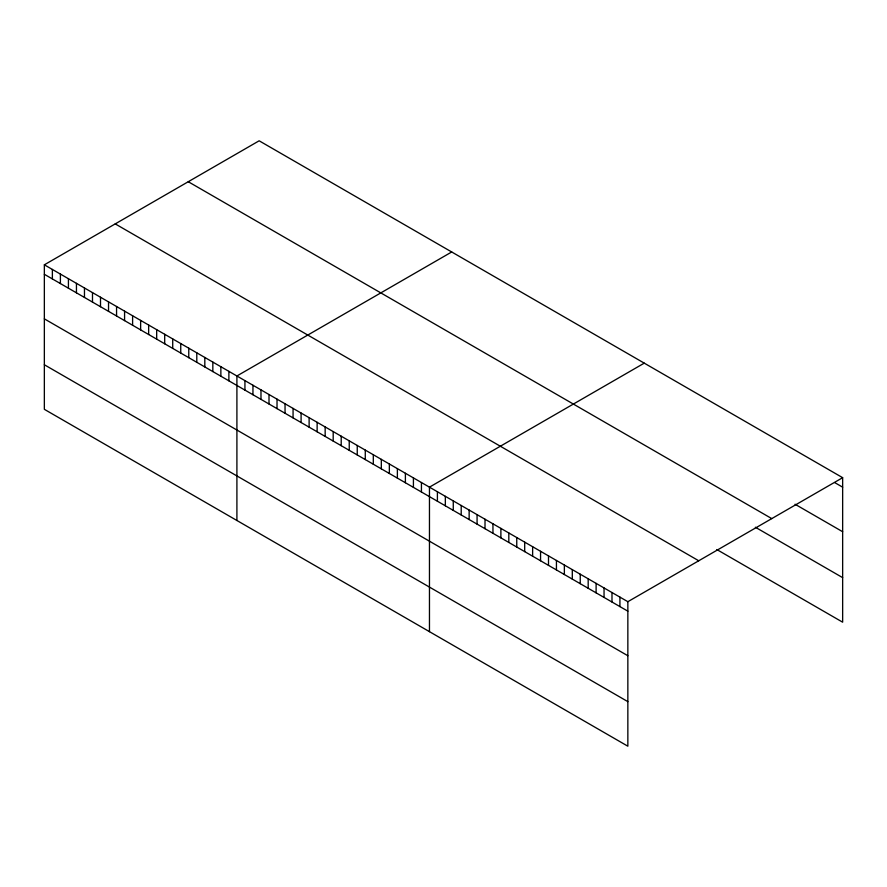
<?xml version="1.0" encoding="UTF-8"?>
<svg xmlns="http://www.w3.org/2000/svg" width="887" height="887" viewBox="0 0 887 887"><rect width="100%" height="100%" fill="white"/><g stroke="black" fill="none" stroke-linecap="round" stroke-linejoin="round"><path stroke-width="1.33" d="M44.35 264.814L627.852 601.696L627.852 746.2L44.35 409.317L44.35 264.814L259.148 140.8L842.65 477.683L842.65 622.186L716.818 549.541M451.705 251.975L236.907 375.977L236.907 520.492M644.261 363.138L429.463 487.151L429.463 631.666M627.852 601.696L842.65 477.683M834.711 482.583L842.65 487.174M795.04 504.237L842.65 531.723M188.266 181.724L771.768 518.607M755.358 527.233L842.65 577.637M115.232 223.89L698.734 560.772M44.35 274.294L627.852 611.176M44.35 318.854L627.852 655.737M44.35 364.757L627.852 701.639M619.924 597.106L619.924 606.597M611.986 592.527L611.986 602.018M604.047 587.948L604.047 597.439M596.108 583.369L596.108 592.849M588.181 578.79L588.181 588.269M580.242 574.199L580.242 583.69M572.303 569.62L572.303 579.111M564.365 565.041L564.365 574.532M556.437 560.462L556.437 569.942M548.499 555.872L548.499 565.363M540.56 551.293L540.56 560.784M532.632 546.714L532.632 556.204M524.694 542.134L524.694 551.614M516.755 537.544L516.755 547.035M508.816 532.965L508.816 542.456M500.889 528.386L500.889 537.877M492.95 523.807L492.95 533.287M485.012 519.228L485.012 528.707M477.073 514.637L477.073 524.128M469.145 510.058L469.145 519.549M461.207 505.479L461.207 514.97M453.268 500.9L453.268 510.38M445.341 496.31L445.341 505.801M437.402 491.731L437.402 501.222M421.436 482.517L421.436 492.008M413.42 477.882L413.42 487.373M405.392 473.259L405.392 482.739M397.376 468.624L397.376 478.115M389.349 463.99L389.349 473.481M381.321 459.355L381.321 468.846M373.305 454.732L373.305 464.211M365.278 450.097L365.278 459.577M357.25 445.462L357.25 454.953M349.234 440.828L349.234 450.319M341.207 436.193L341.207 445.684M333.19 431.57L333.19 441.05M325.163 426.935L325.163 436.426M317.136 422.301L317.136 431.792M309.119 417.666L309.119 427.157M301.092 413.043L301.092 422.522M293.065 408.408L293.065 417.888M285.049 403.773L285.049 413.264M277.021 399.139L277.021 408.63M269.005 394.504L269.005 403.995M260.978 389.881L260.978 399.361M252.95 385.246L252.95 394.737M244.934 380.612L244.934 390.103M228.879 371.343L228.879 380.833M220.863 366.719L220.863 376.199M212.836 362.084L212.836 371.575M204.819 357.45L204.819 366.941M196.792 352.815L196.792 362.306M188.765 348.192L188.765 357.672M180.748 343.557L180.748 353.037M172.721 338.923L172.721 348.414M164.694 334.288L164.694 343.779M156.677 329.654L156.677 339.144M148.65 325.03L148.65 334.51M140.634 320.395L140.634 329.886M132.606 315.761L132.606 325.252M124.579 311.126L124.579 320.617M116.563 306.503L116.563 315.983M108.536 301.868L108.536 311.348M100.508 297.234L100.508 306.725M92.492 292.599L92.492 302.09M84.465 287.965L84.465 297.455M76.448 283.341L76.448 292.821M68.421 278.706L68.421 288.197M60.394 274.072L60.394 283.563M52.377 269.437L52.377 278.928"/></g></svg>
